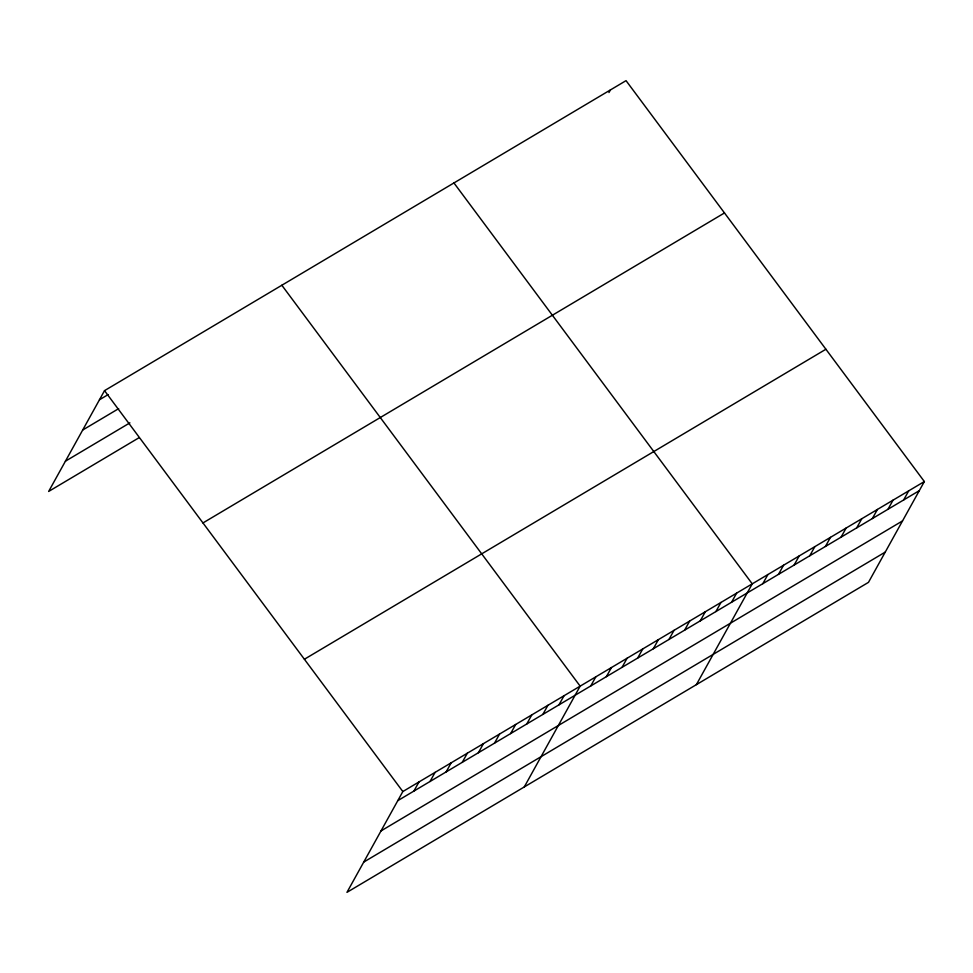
<?xml version="1.0" encoding="UTF-8"?>
<svg xmlns="http://www.w3.org/2000/svg" width="973" height="973" viewBox="0 0 973 973"><rect width="100%" height="100%" fill="white"/><g stroke="black" fill="none" stroke-linecap="round" stroke-linejoin="round"><path stroke-width="1.46" d="M924.35 481.55L402.834 791.548L346.96 892.35L868.475 582.353L924.35 481.55L626.04 80.65L104.525 390.647L48.65 491.45L139.163 437.643M608.952 92.557L610.399 89.954M413.902 791.073L418.962 781.964M430.03 781.501L435.077 772.38M446.145 771.917L451.192 762.796M462.26 762.333L467.32 753.211M478.388 752.749L483.435 743.64M494.503 743.165L499.55 734.056M510.618 733.593L515.678 724.471M526.746 724.009L531.793 714.887M542.861 714.425L547.908 705.303M558.976 704.841L564.036 695.731M524.277 786.95L580.151 686.147L281.842 285.247M590.745 685.965L595.804 676.843M606.386 676.661L611.445 667.551M622.039 667.356L627.086 658.247M637.68 658.064L642.739 648.942M653.321 648.76L658.38 639.65M668.974 639.468L674.021 630.346M684.615 630.163L689.675 621.042M700.268 620.859L705.316 611.749M715.909 611.567L720.957 602.445M731.55 602.263L736.61 593.141M696.376 684.651L752.251 583.849L453.941 182.948M762.844 583.666L767.892 574.544M778.485 574.362L783.545 565.252M794.138 565.058L799.186 555.948M809.779 555.765L814.839 546.644M825.42 546.461L830.48 537.351M841.073 537.169L846.121 528.047M856.714 527.865L861.774 518.743M872.355 518.56L877.415 509.451M888.008 509.268L893.056 500.146M903.649 499.964L908.709 490.842M99.477 399.757L108.161 394.6M82.705 430.017L118.657 408.648M65.422 461.19L129.895 422.866M202.968 522.939L724.484 212.941M304.403 659.244L825.907 349.246M397.787 800.657L919.303 490.66M381.015 830.918L902.518 520.92M363.732 862.09L885.248 552.092M104.525 390.647L402.834 791.548"/></g></svg>
